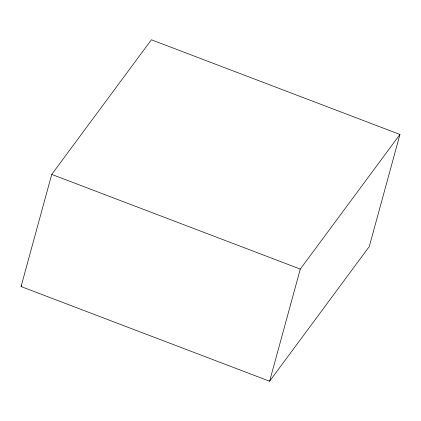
<?xml version="1.0" encoding="UTF-8"?>
<svg xmlns="http://www.w3.org/2000/svg" width="421" height="421" viewBox="0 0 421 421"><rect width="100%" height="100%" fill="white"/><g stroke="black" fill="none" stroke-linecap="round" stroke-linejoin="round"><path stroke-width="0.63" d="M21.05 286.548L51.736 174.405L151.392 39.774L399.95 134.452L369.264 246.595L269.608 381.226L21.05 286.548L21.834 285.496M269.608 381.226L300.294 269.082L399.95 134.452M51.736 174.405L300.294 269.082"/></g></svg>
